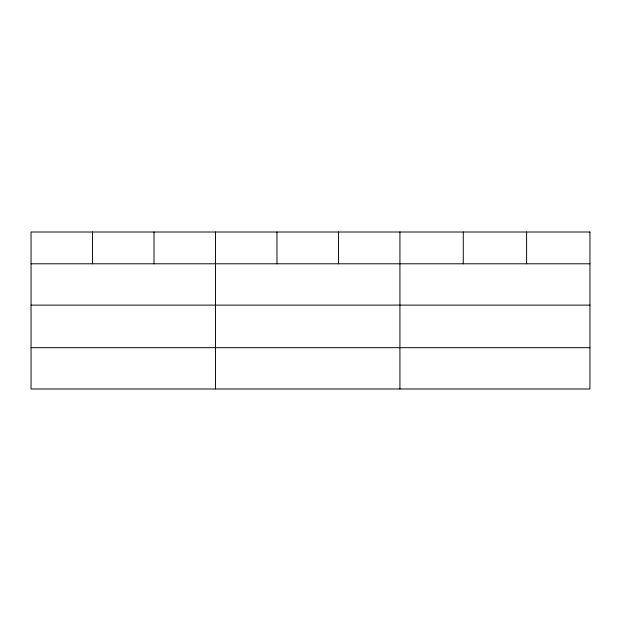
<?xml version="1.0" encoding="UTF-8"?>
<svg xmlns="http://www.w3.org/2000/svg" width="621" height="621" viewBox="0 0 621 621"><rect width="100%" height="100%" fill="white"/><g stroke="black" fill="none" stroke-linecap="round" stroke-linejoin="round"><path stroke-width="0.93" d="M31.05 263.793L589.95 263.793M31.05 305.113L589.95 305.113M31.05 347.682L589.95 347.682M526.608 232.006L526.608 263.793M463.266 232.006L463.266 263.793M399.924 232.006L399.924 388.994M338.445 232.006L338.445 263.793M276.966 232.006L276.966 263.793M215.487 232.006L215.487 388.994M154.008 232.006L154.008 263.793M92.529 232.006L92.529 263.793M589.95 232.006L31.05 232.006L31.05 388.994L589.95 388.994L589.95 232.006"/></g></svg>
